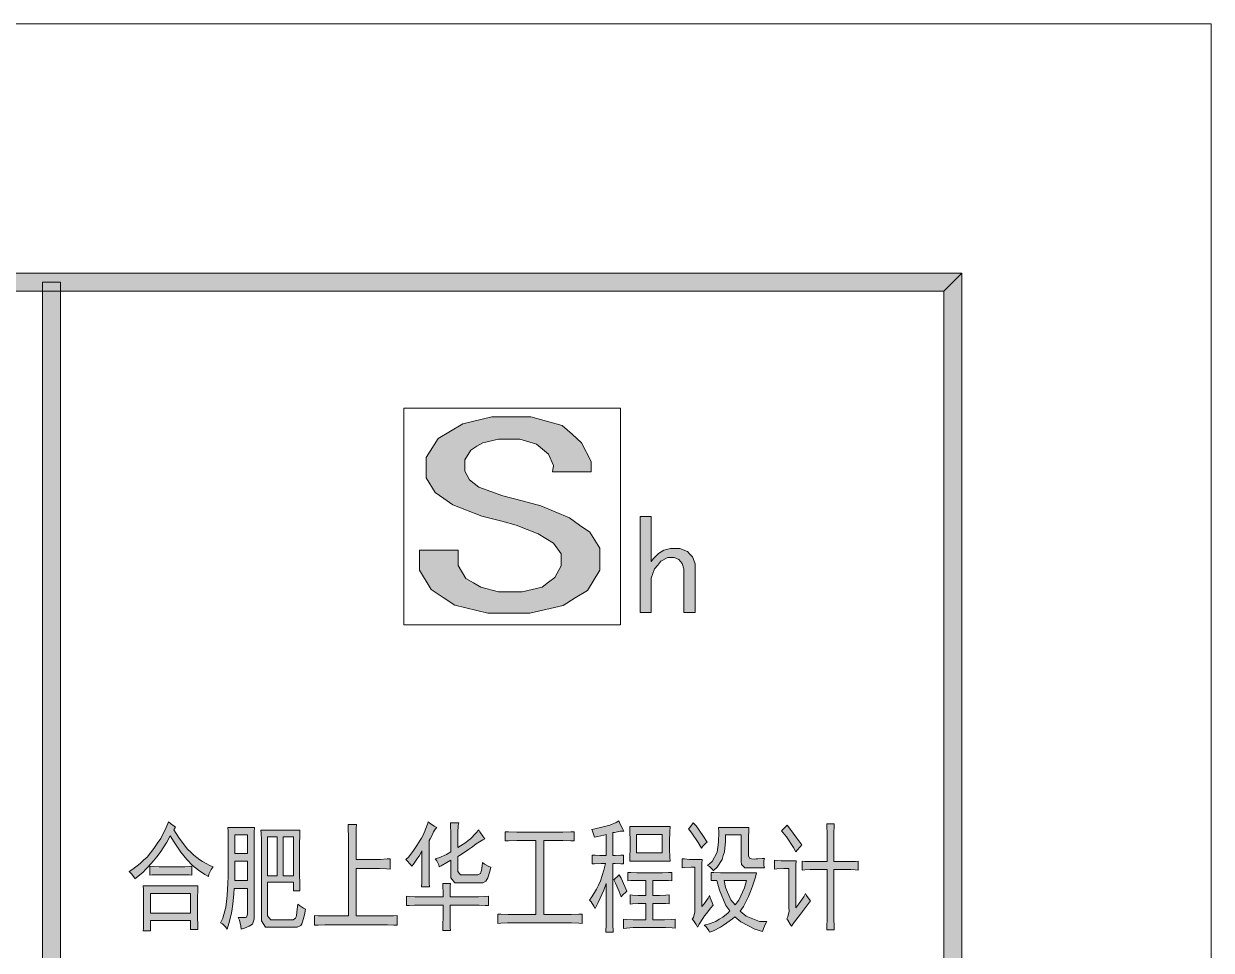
# Model space of a CAD drawing. Header units: millimetres. Extents: x -4415 to 173792, y -78716 to 47289.
# Drawn here: x 160008 to 173792, y 36533 to 47289 of the extents above; entities that cross this region are included whole.
import ezdxf

# ---------------------------------------------------------------- set-up
doc = ezdxf.new("R2010")
doc.units = ezdxf.units.MM

msp = doc.modelspace()

# ---------------------------------------------------------------- hatches: boundary and pattern name
h = msp.add_hatch(color=0)
h.dxf.hatch_style = 2
h.paths.add_polyline_path([(170896, 44393), (170687, 44183), (3191, 44183), (2980, 44393)])
h = msp.add_hatch(color=0)
h.dxf.hatch_style = 2
h.paths.add_polyline_path([(170896, -75821), (170687, -75611), (170687, 44183), (170896, 44393)])
h = msp.add_hatch(color=0)
h.dxf.hatch_style = 2
h.paths.add_polyline_path([(160434, -75716), (160225, -75716), (160225, 44288), (160434, 44288)])
h = msp.add_hatch(color=0)
h.dxf.hatch_style = 2
h.paths.add_polyline_path([(166694, 41098), (166694, 40947), (166552, 40710), (166410, 40622), (166269, 40534), (165882, 40446), (165637, 40446), (165393, 40446), (165012, 40537), (164875, 40629), (164738, 40720), (164601, 40947), (164601, 41085), (164601, 41176), (165051, 41176), (165051, 41098), (165051, 41000), (165139, 40850), (165227, 40798), (165315, 40746), (165520, 40693), (165637, 40693), (165794, 40693), (166024, 40749), (166097, 40805), (166171, 40859), (166244, 40994), (166244, 41072), (166244, 41136), (166156, 41258), (166068, 41312), (165980, 41368), (165725, 41469), (165559, 41515), (165325, 41573), (164987, 41704), (164885, 41776), (164782, 41847), (164679, 42017), (164679, 42115), (164679, 42252), (164820, 42474), (164963, 42559), (165105, 42643), (165442, 42727), (165637, 42727), (165892, 42727), (166259, 42626), (166372, 42525), (166483, 42424), (166596, 42207), (166596, 42088), (166146, 42088), (166156, 42160), (166097, 42291), (166029, 42349), (165961, 42408), (165765, 42467), (165637, 42467), (165520, 42467), (165335, 42424), (165266, 42383), (165197, 42340), (165129, 42226), (165129, 42154), (165129, 42095), (165183, 41994), (165237, 41952), (165291, 41909), (165569, 41808), (165794, 41749), (166009, 41691), (166342, 41551), (166460, 41469), (166577, 41387), (166694, 41202)])
h = msp.add_hatch(color=0)
h.dxf.hatch_style = 2
h.paths.add_polyline_path([(167800, 40452), (167670, 40452), (167670, 40923), (167670, 40961), (167650, 41024), (167631, 41046), (167612, 41069), (167559, 41092), (167527, 41092), (167484, 41092), (167404, 41048), (167367, 41004), (167329, 40960), (167292, 40851), (167292, 40785), (167292, 40452), (167161, 40452), (167161, 41568), (167292, 41568), (167292, 41046), (167317, 41082), (167374, 41137), (167405, 41157), (167437, 41176), (167516, 41196), (167565, 41196), (167624, 41196), (167712, 41163), (167741, 41131), (167770, 41099), (167800, 41017), (167800, 40968)])
h = msp.add_hatch(color=0)
h.dxf.hatch_style = 2
h.paths.add_polyline_path([(161750, 37931), (161810, 37835), (161909, 37705), (161947, 37670), (161984, 37635), (162053, 37581), (162084, 37562), (162116, 37542), (162176, 37512), (162205, 37501), (162185, 37471), (162158, 37414), (162152, 37388), (162110, 37412), (162035, 37464), (162001, 37491), (161967, 37518), (161899, 37587), (161865, 37629), (161831, 37671), (161752, 37787), (161708, 37860), (161669, 37787), (161590, 37666), (161552, 37618), (161513, 37571), (161448, 37496), (161420, 37469), (161393, 37441), (161333, 37388), (161298, 37361), (161295, 37372), (161261, 37414), (161232, 37448), (161276, 37475), (161359, 37540), (161399, 37578), (161439, 37615), (161518, 37712), (161558, 37771), (161598, 37829), (161662, 37956), (161687, 38023), (161711, 38004), (161752, 37974), (161771, 37963)])
h = msp.add_hatch(color=0)
h.paths.add_polyline_path([(162498, 36914), (162525, 36912), (162566, 36912), (162580, 36914), (162593, 36917), (162607, 36950), (162607, 36980), (162607, 37251), (162452, 37251), (162448, 37187), (162435, 37068), (162428, 37015), (162419, 36963), (162390, 36844), (162369, 36779), (162350, 36806), (162313, 36841), (162293, 36850), (162318, 36907), (162352, 37031), (162360, 37100), (162369, 37168), (162378, 37311), (162379, 37388), (162380, 37464), (162381, 37624), (162381, 37708), (162381, 37792), (162379, 37917), (162377, 37958), (162686, 37958), (162684, 37904), (162682, 37798), (162682, 37746), (162682, 36942), (162682, 36893), (162664, 36834), (162644, 36822), (162626, 36811), (162569, 36790), (162532, 36779), (162527, 36811), (162511, 36880)])
h.paths.add_polyline_path([(162607, 37344), (162607, 37567), (162457, 37567), (162457, 37344)])
h.paths.add_polyline_path([(162607, 37654), (162607, 37871), (162457, 37871), (162457, 37654)])
h = msp.add_hatch(color=0)
h.paths.add_polyline_path([(163213, 37925), (163211, 37901), (163209, 37735), (163209, 37594), (163209, 37453), (163211, 37267), (163213, 37224), (163138, 37224), (163138, 37322), (162837, 37322), (162837, 36980), (162837, 36934), (162876, 36887), (162916, 36887), (163113, 36887), (163136, 36887), (163164, 36904), (163169, 36921), (163175, 36937), (163183, 37010), (163188, 37067), (163209, 37051), (163255, 37021), (163280, 37008), (163265, 36944), (163242, 36862), (163234, 36841), (163225, 36821), (163181, 36800), (163146, 36800), (162862, 36800), (162814, 36800), (162766, 36875), (162766, 36948), (162766, 37768), (162766, 37814), (162764, 37893), (162761, 37925)])
h.paths.add_polyline_path([(163138, 37398), (163138, 37849), (163021, 37849), (163021, 37398)])
h.paths.add_polyline_path([(162949, 37398), (162949, 37849), (162837, 37849), (162837, 37398)])
h = msp.add_hatch(color=0)
h.dxf.hatch_style = 2
h.paths.add_polyline_path([(163869, 37991), (163867, 37945), (163865, 37858), (163865, 37817), (163865, 37588), (164103, 37588), (164145, 37588), (164225, 37592), (164262, 37594), (164262, 37475), (164220, 37477), (164137, 37480), (164095, 37480), (163865, 37480), (163865, 36931), (164196, 36931), (164227, 36931), (164300, 36934), (164342, 36937), (164342, 36822), (164302, 36825), (164229, 36827), (164196, 36827), (163534, 36827), (163501, 36827), (163426, 36825), (163384, 36822), (163384, 36937), (163424, 36934), (163499, 36931), (163534, 36931), (163777, 36931), (163777, 37812), (163777, 37852), (163775, 37942), (163773, 37991)])
h = msp.add_hatch(color=0)
h.dxf.hatch_style = 2
h.paths.add_polyline_path([(164801, 37958), (164787, 37942), (164764, 37906), (164755, 37888), (164747, 37869), (164726, 37828), (164713, 37806), (164713, 37453), (164713, 37409), (164715, 37317), (164717, 37267), (164626, 37267), (164628, 37320), (164630, 37412), (164630, 37453), (164630, 37686), (164622, 37668), (164596, 37625), (164580, 37602), (164563, 37579), (164530, 37531), (164513, 37507), (164494, 37531), (164459, 37572), (164442, 37588), (164472, 37615), (164524, 37679), (164549, 37714), (164572, 37748), (164611, 37810), (164626, 37835), (164640, 37861), (164665, 37914), (164673, 37939), (164683, 37965), (164697, 38007), (164701, 38023), (164722, 38007), (164772, 37975)])
h = msp.add_hatch(color=0)
h.dxf.hatch_style = 2
h.paths.add_polyline_path([(165057, 38012), (165052, 37980), (165048, 37901), (165048, 37855), (165048, 37725), (165079, 37743), (165139, 37784), (165167, 37806), (165195, 37828), (165257, 37890), (165291, 37931), (165302, 37909), (165338, 37858), (165361, 37828), (165335, 37814), (165261, 37768), (165215, 37735), (165169, 37702), (165086, 37645), (165048, 37621), (165048, 37480), (165048, 37445), (165077, 37409), (165106, 37409), (165253, 37409), (165280, 37409), (165311, 37425), (165315, 37441), (165320, 37459), (165328, 37512), (165333, 37551), (165357, 37531), (165406, 37505), (165428, 37496), (165417, 37445), (165395, 37374), (165382, 37354), (165370, 37336), (165335, 37317), (165311, 37317), (165057, 37317), (165013, 37317), (164966, 37374), (164964, 37431), (164964, 37578), (164920, 37551), (164854, 37512), (164830, 37501), (164825, 37526), (164801, 37572), (164785, 37594), (164825, 37604), (164914, 37645), (164964, 37675), (164964, 37844), (164964, 37895), (164962, 37980), (164960, 38012)])
h = msp.add_hatch(color=0)
h.dxf.hatch_style = 2
h.paths.add_polyline_path([(166214, 37904), (166264, 37904), (166357, 37906), (166397, 37909), (166397, 37801), (166357, 37803), (166264, 37806), (166214, 37806), (166043, 37806), (166043, 36948), (166315, 36948), (166362, 36948), (166450, 36950), (166490, 36953), (166490, 36844), (166450, 36847), (166364, 36850), (166319, 36850), (165671, 36850), (165624, 36850), (165545, 36847), (165512, 36844), (165512, 36953), (165547, 36950), (165629, 36948), (165675, 36948), (165951, 36948), (165951, 37806), (165783, 37806), (165730, 37806), (165635, 37803), (165596, 37801), (165596, 37909), (165635, 37906), (165730, 37904), (165783, 37904)])
h = msp.add_hatch(color=0)
h.dxf.hatch_style = 2
h.paths.add_polyline_path([(166602, 37936), (166638, 37942), (166718, 37960), (166763, 37972), (166809, 37983), (166885, 38015), (166916, 38034), (166931, 37998), (166960, 37939), (166975, 37915), (166960, 37917), (166930, 37916), (166914, 37912), (166899, 37907), (166864, 37901), (166845, 37899), (166845, 37632), (166874, 37632), (166937, 37635), (166971, 37638), (166971, 37535), (166937, 37537), (166874, 37540), (166845, 37540), (166845, 37061), (166845, 37001), (166847, 36841), (166849, 36741), (166766, 36741), (166768, 36841), (166770, 36999), (166770, 37056), (166770, 37306), (166741, 37230), (166675, 37086), (166640, 37018), (166626, 37045), (166593, 37095), (166573, 37116), (166602, 37154), (166655, 37241), (166678, 37290), (166701, 37338), (166743, 37464), (166761, 37540), (166710, 37540), (166633, 37537), (166607, 37535), (166607, 37638), (166642, 37635), (166695, 37632), (166712, 37632), (166770, 37632), (166770, 37876), (166743, 37869), (166673, 37852), (166633, 37844), (166626, 37869), (166611, 37915)])
h = msp.add_hatch(color=0)
h.paths.add_polyline_path([(167510, 37968), (167507, 37909), (167505, 37801), (167505, 37752), (167505, 37705), (167507, 37613), (167510, 37567), (167042, 37567), (167044, 37618), (167046, 37716), (167046, 37762), (167046, 37808), (167044, 37912), (167042, 37968)])
h.paths.add_polyline_path([(167418, 37665), (167418, 37876), (167121, 37876), (167121, 37665)])
h = msp.add_hatch(color=0)
h.dxf.hatch_style = 2
h.paths.add_polyline_path([(167777, 38012), (167811, 37977), (167892, 37865), (167940, 37789), (167924, 37776), (167890, 37741), (167873, 37719), (167838, 37782), (167763, 37893), (167723, 37942), (167735, 37952), (167763, 37988)])
h = msp.add_hatch(color=0)
h.dxf.hatch_style = 2
h.paths.add_polyline_path([(168412, 37491), (168377, 37491), (168339, 37528), (168337, 37567), (168337, 37871), (168154, 37871), (168154, 37795), (168140, 37675), (168126, 37632), (168113, 37588), (168055, 37499), (168011, 37453), (168003, 37471), (167969, 37505), (167944, 37518), (167997, 37564), (168056, 37670), (168063, 37730), (168071, 37789), (168076, 37904), (168074, 37958), (168425, 37958), (168423, 37925), (168421, 37844), (168421, 37795), (168421, 37649), (168421, 37627), (168433, 37601), (168443, 37597), (168455, 37593), (168488, 37589), (168509, 37592), (168529, 37593), (168578, 37597), (168605, 37599), (168600, 37572), (168600, 37518), (168605, 37491)])
h = msp.add_hatch(color=0)
h.dxf.hatch_style = 2
h.paths.add_polyline_path([(168869, 37986), (168895, 37950), (168981, 37835), (169039, 37757), (169021, 37735), (168986, 37695), (168968, 37675), (168942, 37727), (168860, 37849), (168805, 37920), (168820, 37934), (168851, 37966)])
h = msp.add_hatch(color=0)
h.dxf.hatch_style = 2
h.paths.add_polyline_path([(169332, 37562), (169332, 37833), (169332, 37888), (169330, 37972), (169328, 38002), (169416, 38002), (169414, 37966), (169412, 37904), (169412, 37876), (169412, 37562), (169582, 37562), (169608, 37562), (169662, 37564), (169692, 37567), (169692, 37464), (169660, 37466), (169608, 37469), (169587, 37469), (169412, 37469), (169412, 36926), (169412, 36893), (169414, 36814), (169416, 36768), (169328, 36768), (169330, 36814), (169332, 36891), (169332, 36921), (169332, 37469), (169169, 37469), (169138, 37469), (169075, 37466), (169044, 37464), (169044, 37567), (169075, 37564), (169134, 37562), (169161, 37562)])
h = msp.add_hatch(color=0)
h.dxf.hatch_style = 2
h.paths.add_polyline_path([(161843, 37501), (161876, 37501), (161934, 37505), (161960, 37507), (161960, 37404), (161932, 37407), (161876, 37409), (161846, 37409), (161612, 37409), (161569, 37409), (161497, 37407), (161470, 37404), (161470, 37507), (161510, 37505), (161581, 37501), (161612, 37501)])
h = msp.add_hatch(color=0)
h.dxf.hatch_style = 2
h.paths.add_polyline_path([(167882, 37588), (167880, 37540), (167878, 37431), (167878, 37372), (167878, 37040), (167905, 37072), (167951, 37138), (167969, 37170), (167975, 37143), (167997, 37086), (168011, 37056), (167984, 37024), (167934, 36961), (167911, 36931), (167889, 36901), (167847, 36836), (167827, 36800), (167812, 36831), (167781, 36877), (167765, 36893), (167781, 36914), (167798, 36978), (167798, 37018), (167798, 37496), (167754, 37496), (167681, 37494), (167652, 37491), (167652, 37594), (167679, 37592), (167735, 37588), (167765, 37588)])
h = msp.add_hatch(color=0)
h.dxf.hatch_style = 2
h.paths.add_polyline_path([(168973, 37572), (168971, 37521), (168968, 37412), (168968, 37354), (168968, 37024), (169004, 37070), (169061, 37154), (169081, 37192), (169094, 37170), (169123, 37127), (169140, 37105), (169023, 36953), (168995, 36917), (168944, 36847), (168918, 36811), (168904, 36836), (168876, 36880), (168864, 36898), (168878, 36921), (168891, 36985), (168889, 37029), (168889, 37480), (168832, 37480), (168749, 37477), (168722, 37475), (168722, 37578), (168755, 37574), (168801, 37572), (168814, 37572)])
h = msp.add_hatch(color=0)
h.dxf.hatch_style = 2
h.paths.add_polyline_path([(166920, 37409), (166942, 37368), (166986, 37274), (167008, 37219), (166995, 37208), (166962, 37175), (166942, 37154), (166920, 37214), (166878, 37311), (166858, 37349), (166870, 37363), (166902, 37393)])
h = msp.add_hatch(color=0)
h.dxf.hatch_style = 2
h.paths.add_polyline_path([(167388, 37431), (167422, 37431), (167493, 37434), (167531, 37436), (167531, 37338), (167493, 37341), (167422, 37344), (167388, 37344), (167309, 37344), (167309, 37170), (167355, 37170), (167386, 37170), (167459, 37173), (167501, 37175), (167501, 37072), (167459, 37075), (167393, 37077), (167368, 37077), (167309, 37077), (167309, 36887), (167410, 36887), (167447, 36887), (167527, 36891), (167569, 36893), (167569, 36790), (167535, 36793), (167456, 36795), (167410, 36795), (167130, 36795), (167083, 36795), (167004, 36790), (166971, 36784), (166971, 36893), (167004, 36891), (167083, 36887), (167130, 36887), (167229, 36887), (167229, 37077), (167171, 37077), (167138, 37077), (167075, 37072), (167046, 37067), (167046, 37175), (167075, 37173), (167138, 37170), (167171, 37170), (167229, 37170), (167229, 37344), (167163, 37344), (167125, 37344), (167054, 37341), (167021, 37338), (167021, 37436), (167054, 37434), (167125, 37431), (167163, 37431)])
h = msp.add_hatch(color=0)
h.paths.add_polyline_path([(167986, 37436), (168019, 37434), (168095, 37431), (168136, 37431), (168513, 37431), (168500, 37382), (168466, 37275), (168443, 37216), (168422, 37158), (168362, 37042), (168324, 36985), (168392, 36928), (168547, 36868), (168635, 36866), (168617, 36841), (168593, 36784), (168584, 36752), (168494, 36776), (168333, 36861), (168262, 36921), (168235, 36898), (168170, 36851), (168132, 36825), (168095, 36799), (168013, 36758), (167969, 36741), (167961, 36763), (167929, 36804), (167907, 36822), (167953, 36834), (168040, 36868), (168081, 36893), (168121, 36917), (168183, 36967), (168203, 36990), (168158, 37054), (168083, 37230), (168053, 37344), (167986, 37344)])
h.paths.add_polyline_path([(168266, 37061), (168308, 37116), (168373, 37257), (168396, 37344), (168136, 37344), (168152, 37260), (168216, 37118)])
h = msp.add_hatch(color=0)
h.paths.add_polyline_path([(162030, 37279), (162028, 37251), (162026, 37127), (162026, 37029), (162026, 36931), (162028, 36804), (162030, 36774), (161942, 36774), (161942, 36877), (161479, 36877), (161479, 36758), (161395, 36758), (161397, 36790), (161399, 36914), (161399, 37008), (161399, 37102), (161397, 37238), (161395, 37279)])
h.paths.add_polyline_path([(161942, 36964), (161942, 37192), (161479, 37192), (161479, 36964)])
h = msp.add_hatch(color=0)
h.dxf.hatch_style = 2
h.paths.add_polyline_path([(164876, 37154), (164876, 37200), (164874, 37276), (164872, 37306), (164960, 37306), (164958, 37281), (164956, 37205), (164956, 37154), (165257, 37154), (165288, 37154), (165361, 37157), (165403, 37159), (165403, 37051), (165364, 37054), (165293, 37056), (165261, 37056), (164956, 37056), (164956, 36944), (164958, 36798), (164960, 36763), (164872, 36763), (164874, 36800), (164876, 36948), (164876, 37056), (164571, 37056), (164545, 37056), (164483, 37054), (164450, 37051), (164450, 37159), (164483, 37157), (164547, 37154), (164576, 37154)])

# ---------------------------------------------------------------- linework, layer by layer
at = {"color": 0, "lineweight": 0}
for points in [[(-4415, -78716), (173792, -78716), (173792, 47289), (-4415, 47289)], [(170896, 44393), (170687, 44183), (3191, 44183), (2980, 44393)], [(170896, -75821), (170687, -75611), (170687, 44183), (170896, 44393)], [(160434, -75716), (160225, -75716), (160225, 44288), (160434, 44288)], [(164418, 42827), (166933, 42827), (166933, 40312), (164418, 40312)], [(166694, 41098), (166694, 40947), (166552, 40710), (166410, 40622), (166269, 40534), (165882, 40446), (165637, 40446), (165393, 40446), (165012, 40537), (164875, 40629), (164738, 40720), (164601, 40947), (164601, 41085), (164601, 41176), (165051, 41176), (165051, 41098), (165051, 41000), (165139, 40850), (165227, 40798), (165315, 40746), (165520, 40693), (165637, 40693), (165794, 40693), (166024, 40749), (166097, 40805), (166171, 40859), (166244, 40994), (166244, 41072), (166244, 41136), (166156, 41258), (166068, 41312), (165980, 41368), (165725, 41469), (165559, 41515), (165325, 41573), (164987, 41704), (164885, 41776), (164782, 41847), (164679, 42017), (164679, 42115), (164679, 42252), (164820, 42474), (164963, 42559), (165105, 42643), (165442, 42727), (165637, 42727), (165892, 42727), (166259, 42626), (166372, 42525), (166483, 42424), (166596, 42207), (166596, 42088), (166146, 42088), (166156, 42160), (166097, 42291), (166029, 42349), (165961, 42408), (165765, 42467), (165637, 42467), (165520, 42467), (165335, 42424), (165266, 42383), (165197, 42340), (165129, 42226), (165129, 42154), (165129, 42095), (165183, 41994), (165237, 41952), (165291, 41909), (165569, 41808), (165794, 41749), (166009, 41691), (166342, 41551), (166460, 41469), (166577, 41387), (166694, 41202)], [(167800, 40452), (167670, 40452), (167670, 40923), (167670, 40961), (167650, 41024), (167631, 41046), (167612, 41069), (167559, 41092), (167527, 41092), (167484, 41092), (167404, 41048), (167367, 41004), (167329, 40960), (167292, 40851), (167292, 40785), (167292, 40452), (167161, 40452), (167161, 41568), (167292, 41568), (167292, 41046), (167317, 41082), (167374, 41137), (167405, 41157), (167437, 41176), (167516, 41196), (167565, 41196), (167624, 41196), (167712, 41163), (167741, 41131), (167770, 41099), (167800, 41017), (167800, 40968)], [(161750, 37931), (161810, 37835), (161909, 37705), (161947, 37670), (161984, 37635), (162053, 37581), (162084, 37562), (162116, 37542), (162176, 37512), (162205, 37501), (162185, 37471), (162158, 37414), (162152, 37388), (162110, 37412), (162035, 37464), (162001, 37491), (161967, 37518), (161899, 37587), (161865, 37629), (161831, 37671), (161752, 37787), (161708, 37860), (161669, 37787), (161590, 37666), (161552, 37618), (161513, 37571), (161448, 37496), (161420, 37469), (161393, 37441), (161333, 37388), (161298, 37361), (161295, 37372), (161261, 37414), (161232, 37448), (161276, 37475), (161359, 37540), (161399, 37578), (161439, 37615), (161518, 37712), (161558, 37771), (161598, 37829), (161662, 37956), (161687, 38023), (161711, 38004), (161752, 37974), (161771, 37963)], [(162498, 36914), (162525, 36912), (162566, 36912), (162580, 36914), (162593, 36917), (162607, 36950), (162607, 36980), (162607, 37251), (162452, 37251), (162448, 37187), (162435, 37068), (162428, 37015), (162419, 36963), (162390, 36844), (162369, 36779), (162350, 36806), (162313, 36841), (162293, 36850), (162318, 36907), (162352, 37031), (162360, 37100), (162369, 37168), (162378, 37311), (162379, 37388), (162380, 37464), (162381, 37624), (162381, 37708), (162381, 37792), (162379, 37917), (162377, 37958), (162686, 37958), (162684, 37904), (162682, 37798), (162682, 37746), (162682, 36942), (162682, 36893), (162664, 36834), (162644, 36822), (162626, 36811), (162569, 36790), (162532, 36779), (162527, 36811), (162511, 36880)], [(163213, 37925), (163211, 37901), (163209, 37735), (163209, 37594), (163209, 37453), (163211, 37267), (163213, 37224), (163138, 37224), (163138, 37322), (162837, 37322), (162837, 36980), (162837, 36934), (162876, 36887), (162916, 36887), (163113, 36887), (163136, 36887), (163164, 36904), (163169, 36921), (163175, 36937), (163183, 37010), (163188, 37067), (163209, 37051), (163255, 37021), (163280, 37008), (163265, 36944), (163242, 36862), (163234, 36841), (163225, 36821), (163181, 36800), (163146, 36800), (162862, 36800), (162814, 36800), (162766, 36875), (162766, 36948), (162766, 37768), (162766, 37814), (162764, 37893), (162761, 37925)], [(163869, 37991), (163867, 37945), (163865, 37858), (163865, 37817), (163865, 37588), (164103, 37588), (164145, 37588), (164225, 37592), (164262, 37594), (164262, 37475), (164220, 37477), (164137, 37480), (164095, 37480), (163865, 37480), (163865, 36931), (164196, 36931), (164227, 36931), (164300, 36934), (164342, 36937), (164342, 36822), (164302, 36825), (164229, 36827), (164196, 36827), (163534, 36827), (163501, 36827), (163426, 36825), (163384, 36822), (163384, 36937), (163424, 36934), (163499, 36931), (163534, 36931), (163777, 36931), (163777, 37812), (163777, 37852), (163775, 37942), (163773, 37991)], [(164801, 37958), (164787, 37942), (164764, 37906), (164755, 37888), (164747, 37869), (164726, 37828), (164713, 37806), (164713, 37453), (164713, 37409), (164715, 37317), (164717, 37267), (164626, 37267), (164628, 37320), (164630, 37412), (164630, 37453), (164630, 37686), (164622, 37668), (164596, 37625), (164580, 37602), (164563, 37579), (164530, 37531), (164513, 37507), (164494, 37531), (164459, 37572), (164442, 37588), (164472, 37615), (164524, 37679), (164549, 37714), (164572, 37748), (164611, 37810), (164626, 37835), (164640, 37861), (164665, 37914), (164673, 37939), (164683, 37965), (164697, 38007), (164701, 38023), (164722, 38007), (164772, 37975)], [(165057, 38012), (165052, 37980), (165048, 37901), (165048, 37855), (165048, 37725), (165079, 37743), (165139, 37784), (165167, 37806), (165195, 37828), (165257, 37890), (165291, 37931), (165302, 37909), (165338, 37858), (165361, 37828), (165335, 37814), (165261, 37768), (165215, 37735), (165169, 37702), (165086, 37645), (165048, 37621), (165048, 37480), (165048, 37445), (165077, 37409), (165106, 37409), (165253, 37409), (165280, 37409), (165311, 37425), (165315, 37441), (165320, 37459), (165328, 37512), (165333, 37551), (165357, 37531), (165406, 37505), (165428, 37496), (165417, 37445), (165395, 37374), (165382, 37354), (165370, 37336), (165335, 37317), (165311, 37317), (165057, 37317), (165013, 37317), (164966, 37374), (164964, 37431), (164964, 37578), (164920, 37551), (164854, 37512), (164830, 37501), (164825, 37526), (164801, 37572), (164785, 37594), (164825, 37604), (164914, 37645), (164964, 37675), (164964, 37844), (164964, 37895), (164962, 37980), (164960, 38012)], [(166214, 37904), (166264, 37904), (166357, 37906), (166397, 37909), (166397, 37801), (166357, 37803), (166264, 37806), (166214, 37806), (166043, 37806), (166043, 36948), (166315, 36948), (166362, 36948), (166450, 36950), (166490, 36953), (166490, 36844), (166450, 36847), (166364, 36850), (166319, 36850), (165671, 36850), (165624, 36850), (165545, 36847), (165512, 36844), (165512, 36953), (165547, 36950), (165629, 36948), (165675, 36948), (165951, 36948), (165951, 37806), (165783, 37806), (165730, 37806), (165635, 37803), (165596, 37801), (165596, 37909), (165635, 37906), (165730, 37904), (165783, 37904)], [(166602, 37936), (166638, 37942), (166718, 37960), (166763, 37972), (166809, 37983), (166885, 38015), (166916, 38034), (166931, 37998), (166960, 37939), (166975, 37915), (166960, 37917), (166930, 37916), (166914, 37912), (166899, 37907), (166864, 37901), (166845, 37899), (166845, 37632), (166874, 37632), (166937, 37635), (166971, 37638), (166971, 37535), (166937, 37537), (166874, 37540), (166845, 37540), (166845, 37061), (166845, 37001), (166847, 36841), (166849, 36741), (166766, 36741), (166768, 36841), (166770, 36999), (166770, 37056), (166770, 37306), (166741, 37230), (166675, 37086), (166640, 37018), (166626, 37045), (166593, 37095), (166573, 37116), (166602, 37154), (166655, 37241), (166678, 37290), (166701, 37338), (166743, 37464), (166761, 37540), (166710, 37540), (166633, 37537), (166607, 37535), (166607, 37638), (166642, 37635), (166695, 37632), (166712, 37632), (166770, 37632), (166770, 37876), (166743, 37869), (166673, 37852), (166633, 37844), (166626, 37869), (166611, 37915)], [(167510, 37968), (167507, 37909), (167505, 37801), (167505, 37752), (167505, 37705), (167507, 37613), (167510, 37567), (167042, 37567), (167044, 37618), (167046, 37716), (167046, 37762), (167046, 37808), (167044, 37912), (167042, 37968)], [(167777, 38012), (167811, 37977), (167892, 37865), (167940, 37789), (167924, 37776), (167890, 37741), (167873, 37719), (167838, 37782), (167763, 37893), (167723, 37942), (167735, 37952), (167763, 37988)], [(168412, 37491), (168377, 37491), (168339, 37528), (168337, 37567), (168337, 37871), (168154, 37871), (168154, 37795), (168140, 37675), (168126, 37632), (168113, 37588), (168055, 37499), (168011, 37453), (168003, 37471), (167969, 37505), (167944, 37518), (167997, 37564), (168056, 37670), (168063, 37730), (168071, 37789), (168076, 37904), (168074, 37958), (168425, 37958), (168423, 37925), (168421, 37844), (168421, 37795), (168421, 37649), (168421, 37627), (168433, 37601), (168443, 37597), (168455, 37593), (168488, 37589), (168509, 37592), (168529, 37593), (168578, 37597), (168605, 37599), (168600, 37572), (168600, 37518), (168605, 37491)], [(168869, 37986), (168895, 37950), (168981, 37835), (169039, 37757), (169021, 37735), (168986, 37695), (168968, 37675), (168942, 37727), (168860, 37849), (168805, 37920), (168820, 37934), (168851, 37966)], [(169332, 37562), (169332, 37833), (169332, 37888), (169330, 37972), (169328, 38002), (169416, 38002), (169414, 37966), (169412, 37904), (169412, 37876), (169412, 37562), (169582, 37562), (169608, 37562), (169662, 37564), (169692, 37567), (169692, 37464), (169660, 37466), (169608, 37469), (169587, 37469), (169412, 37469), (169412, 36926), (169412, 36893), (169414, 36814), (169416, 36768), (169328, 36768), (169330, 36814), (169332, 36891), (169332, 36921), (169332, 37469), (169169, 37469), (169138, 37469), (169075, 37466), (169044, 37464), (169044, 37567), (169075, 37564), (169134, 37562), (169161, 37562)], [(162607, 37654), (162607, 37871), (162457, 37871), (162457, 37654)], [(162949, 37398), (162949, 37849), (162837, 37849), (162837, 37398)], [(163138, 37398), (163138, 37849), (163021, 37849), (163021, 37398)], [(167418, 37665), (167418, 37876), (167121, 37876), (167121, 37665)], [(161843, 37501), (161876, 37501), (161934, 37505), (161960, 37507), (161960, 37404), (161932, 37407), (161876, 37409), (161846, 37409), (161612, 37409), (161569, 37409), (161497, 37407), (161470, 37404), (161470, 37507), (161510, 37505), (161581, 37501), (161612, 37501)], [(162607, 37344), (162607, 37567), (162457, 37567), (162457, 37344)], [(167882, 37588), (167880, 37540), (167878, 37431), (167878, 37372), (167878, 37040), (167905, 37072), (167951, 37138), (167969, 37170), (167975, 37143), (167997, 37086), (168011, 37056), (167984, 37024), (167934, 36961), (167911, 36931), (167889, 36901), (167847, 36836), (167827, 36800), (167812, 36831), (167781, 36877), (167765, 36893), (167781, 36914), (167798, 36978), (167798, 37018), (167798, 37496), (167754, 37496), (167681, 37494), (167652, 37491), (167652, 37594), (167679, 37592), (167735, 37588), (167765, 37588)], [(168973, 37572), (168971, 37521), (168968, 37412), (168968, 37354), (168968, 37024), (169004, 37070), (169061, 37154), (169081, 37192), (169094, 37170), (169123, 37127), (169140, 37105), (169023, 36953), (168995, 36917), (168944, 36847), (168918, 36811), (168904, 36836), (168876, 36880), (168864, 36898), (168878, 36921), (168891, 36985), (168889, 37029), (168889, 37480), (168832, 37480), (168749, 37477), (168722, 37475), (168722, 37578), (168755, 37574), (168801, 37572), (168814, 37572)], [(166920, 37409), (166942, 37368), (166986, 37274), (167008, 37219), (166995, 37208), (166962, 37175), (166942, 37154), (166920, 37214), (166878, 37311), (166858, 37349), (166870, 37363), (166902, 37393)], [(167388, 37431), (167422, 37431), (167493, 37434), (167531, 37436), (167531, 37338), (167493, 37341), (167422, 37344), (167388, 37344), (167309, 37344), (167309, 37170), (167355, 37170), (167386, 37170), (167459, 37173), (167501, 37175), (167501, 37072), (167459, 37075), (167393, 37077), (167368, 37077), (167309, 37077), (167309, 36887), (167410, 36887), (167447, 36887), (167527, 36891), (167569, 36893), (167569, 36790), (167535, 36793), (167456, 36795), (167410, 36795), (167130, 36795), (167083, 36795), (167004, 36790), (166971, 36784), (166971, 36893), (167004, 36891), (167083, 36887), (167130, 36887), (167229, 36887), (167229, 37077), (167171, 37077), (167138, 37077), (167075, 37072), (167046, 37067), (167046, 37175), (167075, 37173), (167138, 37170), (167171, 37170), (167229, 37170), (167229, 37344), (167163, 37344), (167125, 37344), (167054, 37341), (167021, 37338), (167021, 37436), (167054, 37434), (167125, 37431), (167163, 37431)], [(167986, 37436), (168019, 37434), (168095, 37431), (168136, 37431), (168513, 37431), (168500, 37382), (168466, 37275), (168443, 37216), (168422, 37158), (168362, 37042), (168324, 36985), (168392, 36928), (168547, 36868), (168635, 36866), (168617, 36841), (168593, 36784), (168584, 36752), (168494, 36776), (168333, 36861), (168262, 36921), (168235, 36898), (168170, 36851), (168132, 36825), (168095, 36799), (168013, 36758), (167969, 36741), (167961, 36763), (167929, 36804), (167907, 36822), (167953, 36834), (168040, 36868), (168081, 36893), (168121, 36917), (168183, 36967), (168203, 36990), (168158, 37054), (168083, 37230), (168053, 37344), (167986, 37344)], [(162030, 37279), (162028, 37251), (162026, 37127), (162026, 37029), (162026, 36931), (162028, 36804), (162030, 36774), (161942, 36774), (161942, 36877), (161479, 36877), (161479, 36758), (161395, 36758), (161397, 36790), (161399, 36914), (161399, 37008), (161399, 37102), (161397, 37238), (161395, 37279)], [(164876, 37154), (164876, 37200), (164874, 37276), (164872, 37306), (164960, 37306), (164958, 37281), (164956, 37205), (164956, 37154), (165257, 37154), (165288, 37154), (165361, 37157), (165403, 37159), (165403, 37051), (165364, 37054), (165293, 37056), (165261, 37056), (164956, 37056), (164956, 36944), (164958, 36798), (164960, 36763), (164872, 36763), (164874, 36800), (164876, 36948), (164876, 37056), (164571, 37056), (164545, 37056), (164483, 37054), (164450, 37051), (164450, 37159), (164483, 37157), (164547, 37154), (164576, 37154)], [(168266, 37061), (168308, 37116), (168373, 37257), (168396, 37344), (168136, 37344), (168152, 37260), (168216, 37118)], [(161942, 36964), (161942, 37192), (161479, 37192), (161479, 36964)]]:
    msp.add_lwpolyline(points, close=True, dxfattribs=at)

doc.saveas('drawing.dxf')
